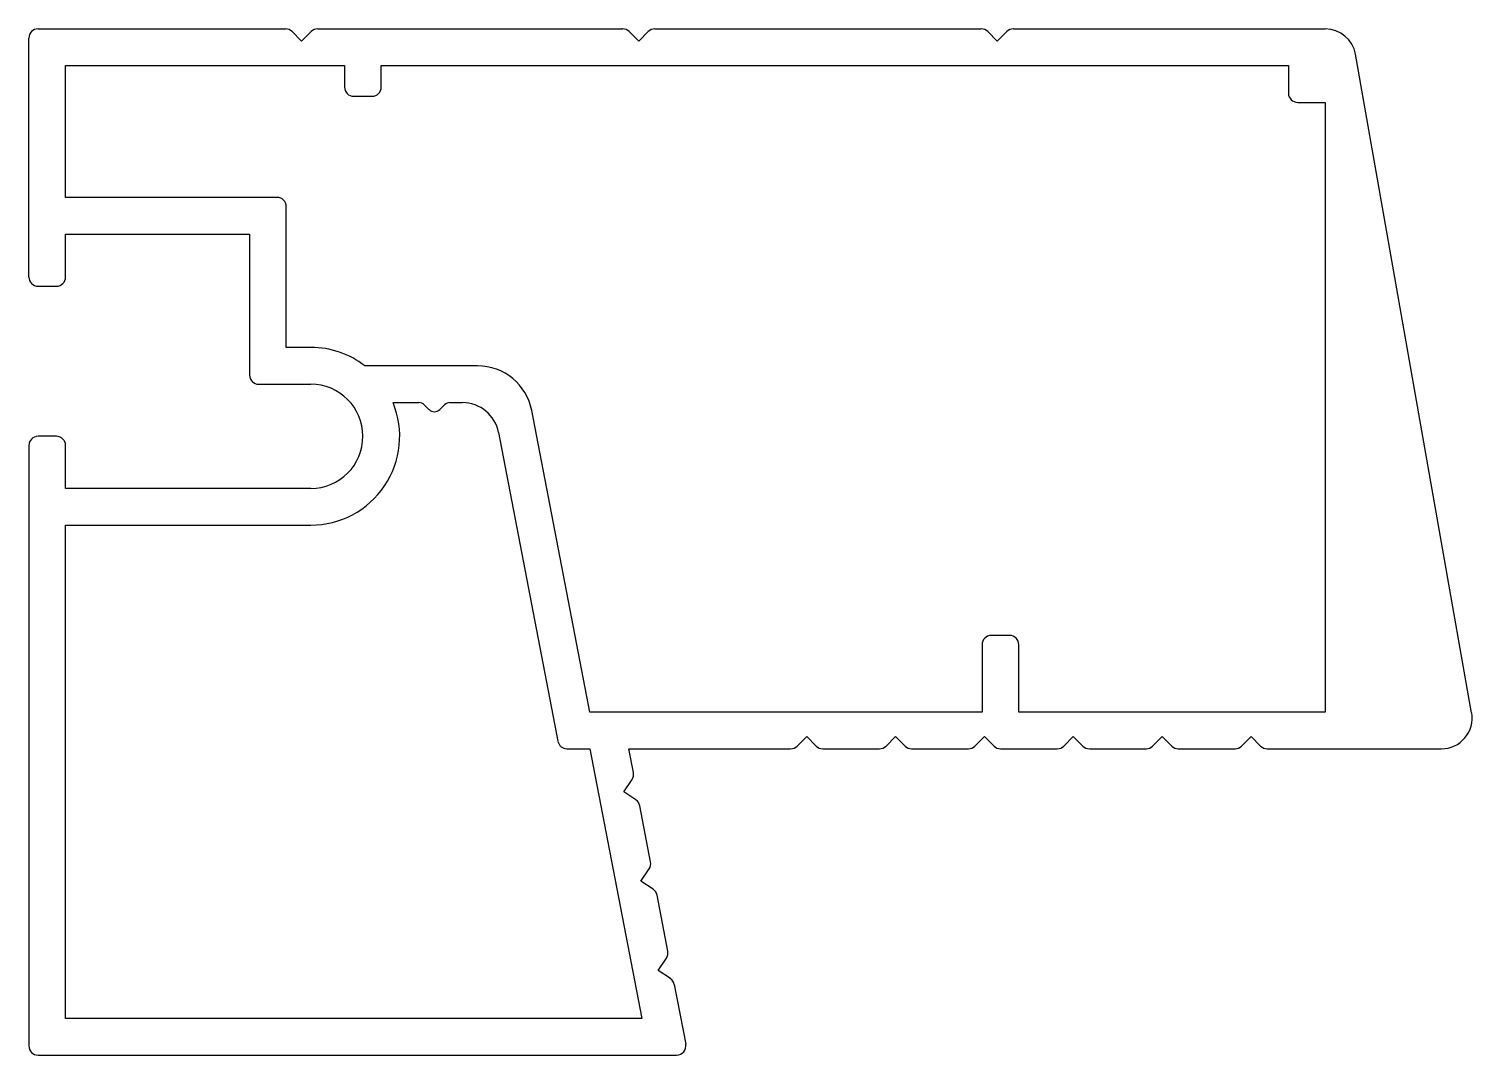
# Model space of a CAD drawing. Extents: x 2605.7 to 2652.8, y 1542.6 to 1576.1.
import ezdxf

# ---------------------------------------------------------------- set-up
doc = ezdxf.new("R2010")
doc.units = 0
doc.layers.get('0').update_dxf_attribs({"linetype": 'CONTINUOUS'})

msp = doc.modelspace()

# ---------------------------------------------------------------- linework, layer by layer
for p, q in [((2605.725, 1568.024), (2605.725, 1575.824)), ((2606.025, 1576.124), (2614.101, 1576.124)), ((2614.625, 1575.724), (2614.313, 1576.036)), ((2614.625, 1575.724), (2614.937, 1576.036)), ((2615.149, 1576.124), (2625.101, 1576.124)), ((2625.625, 1575.724), (2625.313, 1576.036)), ((2625.937, 1576.036), (2625.625, 1575.724)), ((2626.149, 1576.124), (2636.801, 1576.124)), ((2637.325, 1575.724), (2637.013, 1576.036)), ((2637.325, 1575.724), (2637.637, 1576.036)), ((2637.849, 1576.124), (2648.025, 1576.124)), ((2652.802, 1553.8), (2649.012, 1575.296)), ((2606.925, 1570.624), (2606.925, 1574.924)), ((2606.925, 1574.924), (2616.025, 1574.924)), ((2616.025, 1574.924), (2616.025, 1574.224)), ((2617.225, 1574.224), (2617.225, 1574.924)), ((2617.225, 1574.924), (2646.825, 1574.924)), ((2646.825, 1574.924), (2646.825, 1574.024)), ((2616.325, 1573.924), (2616.925, 1573.924)), ((2647.125, 1573.724), (2648.025, 1573.724)), ((2648.025, 1573.724), (2648.025, 1553.824)), ((2613.825, 1570.624), (2606.925, 1570.624)), ((2614.125, 1565.724), (2614.125, 1570.324)), ((2606.925, 1568.024), (2606.925, 1569.424)), ((2606.925, 1569.424), (2612.925, 1569.424)), ((2612.925, 1569.424), (2612.925, 1564.824)), ((2606.025, 1567.724), (2606.625, 1567.724)), ((2614.925, 1565.724), (2614.125, 1565.724)), ((2620.366, 1565.124), (2616.692, 1565.124)), ((2613.225, 1564.524), (2614.925, 1564.524)), ((2617.609, 1563.924), (2618.451, 1563.924)), ((2618.628, 1563.851), (2618.781, 1563.697)), ((2619.135, 1563.697), (2619.288, 1563.851)), ((2619.465, 1563.924), (2619.871, 1563.924)), ((2624.025, 1553.824), (2622.134, 1563.664)), ((2605.725, 1562.524), (2605.725, 1542.924)), ((2606.625, 1562.824), (2606.025, 1562.824)), ((2606.925, 1561.124), (2606.925, 1562.524)), ((2621.049, 1562.951), (2622.987, 1552.868)), ((2614.925, 1561.124), (2606.925, 1561.124)), ((2606.925, 1543.824), (2606.925, 1559.924)), ((2606.925, 1559.924), (2614.925, 1559.924)), ((2636.825, 1556.024), (2636.825, 1553.824)), ((2637.725, 1556.324), (2637.125, 1556.324)), ((2638.025, 1553.824), (2638.025, 1556.024)), ((2636.825, 1553.824), (2624.025, 1553.824)), ((2648.025, 1553.824), (2638.025, 1553.824)), ((2630.793, 1552.712), (2631.105, 1553.024)), ((2631.105, 1553.024), (2631.417, 1552.712)), ((2633.693, 1552.712), (2634.005, 1553.024)), ((2634.005, 1553.024), (2634.317, 1552.712)), ((2636.593, 1552.712), (2636.905, 1553.024)), ((2636.905, 1553.024), (2637.217, 1552.712)), ((2639.493, 1552.712), (2639.805, 1553.024)), ((2639.805, 1553.024), (2640.117, 1552.712)), ((2642.393, 1552.712), (2642.705, 1553.024)), ((2642.705, 1553.024), (2643.017, 1552.712)), ((2645.293, 1552.712), (2645.605, 1553.024)), ((2645.605, 1553.024), (2645.917, 1552.712)), ((2623.282, 1552.624), (2624.034, 1552.624)), ((2624.034, 1552.624), (2625.725, 1543.824)), ((2625.453, 1551.846), (2625.303, 1552.624)), ((2625.303, 1552.624), (2630.581, 1552.624)), ((2631.629, 1552.624), (2633.481, 1552.624)), ((2634.529, 1552.624), (2636.381, 1552.624)), ((2637.429, 1552.624), (2639.281, 1552.624)), ((2640.329, 1552.624), (2642.181, 1552.624)), ((2643.229, 1552.624), (2645.081, 1552.624)), ((2646.129, 1552.624), (2651.816, 1552.624)), ((2625.137, 1551.224), (2625.407, 1551.621)), ((2625.535, 1550.955), (2625.137, 1551.224)), ((2626.013, 1548.93), (2625.661, 1550.763)), ((2625.698, 1548.308), (2625.967, 1548.705)), ((2626.095, 1548.039), (2625.698, 1548.308)), ((2626.574, 1546.013), (2626.221, 1547.847)), ((2626.259, 1545.391), (2626.528, 1545.788)), ((2626.656, 1545.122), (2626.259, 1545.391)), ((2626.782, 1544.93), (2627.157, 1542.981)), ((2625.725, 1543.824), (2606.925, 1543.824)), ((2606.025, 1542.624), (2626.862, 1542.624))]:
    msp.add_line(p, q)
for centre, radius, start, end in [((2606.025, 1575.824), 0.3, 90, 180), ((2614.101, 1575.824), 0.3, 45, 90), ((2615.149, 1575.824), 0.3, 90, 135), ((2625.101, 1575.824), 0.3, 45, 90), ((2626.149, 1575.824), 0.3, 90, 135), ((2636.801, 1575.824), 0.3, 45, 90), ((2637.849, 1575.824), 0.3, 90, 135), ((2648.025, 1575.122), 1.002, 10, 90), ((2616.325, 1574.224), 0.3, 180, 270), ((2616.925, 1574.224), 0.3, 270, 0), ((2647.125, 1574.024), 0.3, 180, 270), ((2613.825, 1570.324), 0.3, 0, 90), ((2606.025, 1568.024), 0.3, 180, 270), ((2606.625, 1568.024), 0.3, 270, 0), ((2614.925, 1562.824), 2.9, 52.4765, 90), ((2620.366, 1563.324), 1.8, 10.8794, 90), ((2613.225, 1564.824), 0.3, 180, 270), ((2614.925, 1562.824), 1.7, 270, 90), ((2614.925, 1562.824), 2.9, 270, 22.291), ((2618.451, 1563.674), 0.25, 45, 90), ((2618.958, 1563.874), 0.25, 225, 315), ((2619.465, 1563.674), 0.25, 90, 135), ((2619.871, 1562.724), 1.2, 10.8794, 90), ((2606.025, 1562.524), 0.3, 90, 180), ((2606.625, 1562.524), 0.3, 0, 90), ((2637.125, 1556.024), 0.3, 90, 180), ((2637.725, 1556.024), 0.3, 0, 90), ((2651.816, 1553.626), 1.002, 270, 10), ((2623.282, 1552.924), 0.3, 190.8794, 270), ((2630.581, 1552.924), 0.3, 270, 315), ((2631.629, 1552.924), 0.3, 225, 270), ((2633.481, 1552.924), 0.3, 270, 315), ((2634.529, 1552.924), 0.3, 225, 270), ((2636.381, 1552.924), 0.3, 270, 315), ((2637.429, 1552.924), 0.3, 225, 270), ((2639.281, 1552.924), 0.3, 270, 315), ((2640.329, 1552.924), 0.3, 225, 270), ((2642.181, 1552.924), 0.3, 270, 315), ((2643.229, 1552.924), 0.3, 225, 270), ((2645.081, 1552.924), 0.3, 270, 315), ((2646.129, 1552.924), 0.3, 225, 270), ((2625.158, 1551.79), 0.3, 325.8794, 10.8794), ((2625.366, 1550.707), 0.3, 10.8794, 55.8794), ((2625.719, 1548.873), 0.3, 325.8794, 10.8794), ((2625.927, 1547.79), 0.3, 10.8794, 55.8794), ((2626.279, 1545.957), 0.3, 325.8794, 10.8794), ((2626.487, 1544.874), 0.3, 10.8794, 55.8794), ((2606.025, 1542.924), 0.3, 180, 270), ((2626.862, 1542.924), 0.3, 270, 10.8794)]:
    msp.add_arc(centre, radius, start, end)

doc.saveas('drawing.dxf')
